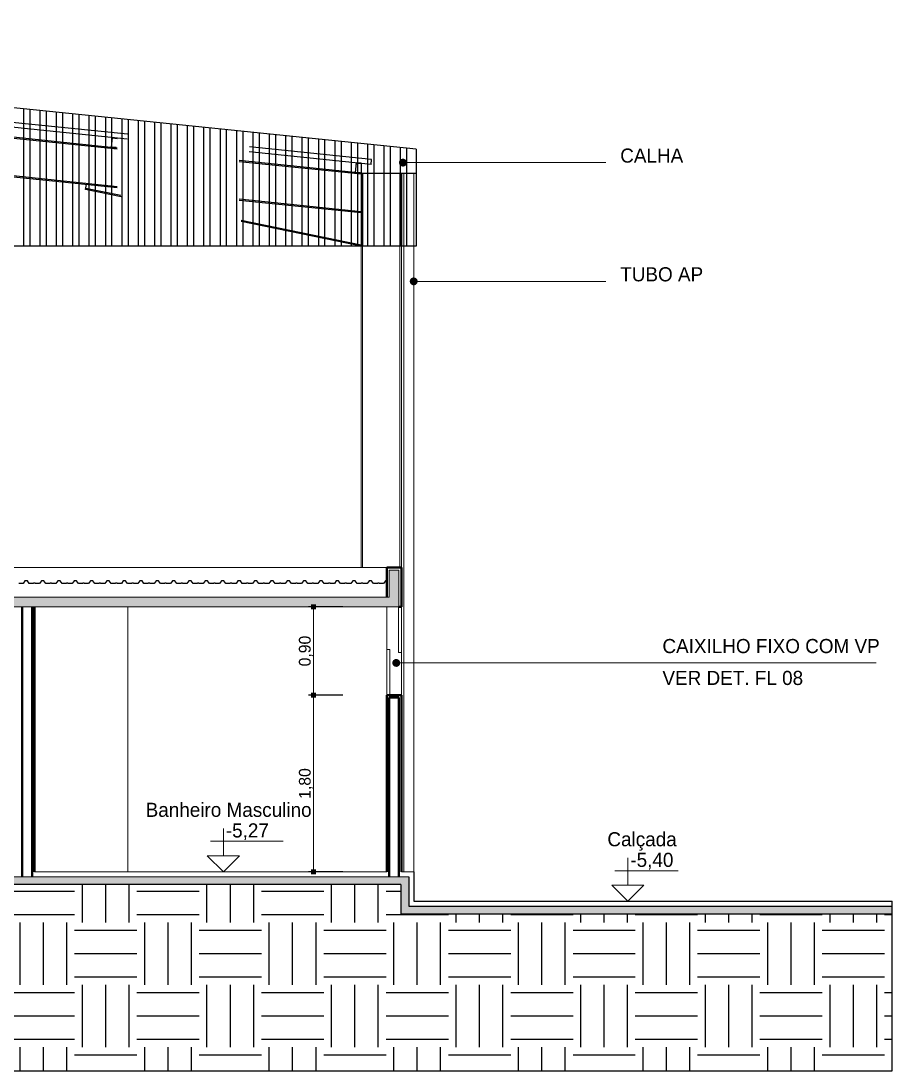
# Model space of a CAD drawing. Header units: millimetres. Extents: x 3006 to 6000, y 1661 to 3774.
# Drawn here: x 3967.57 to 3976.45, y 1800.54 to 1811.24 of the extents above; entities that cross this region are included whole.
import ezdxf

# ---------------------------------------------------------------- set-up
doc = ezdxf.new("R2010")
doc.units = ezdxf.units.MM
doc.header["$LTSCALE"] = 10
doc.linetypes.add('TT3', pattern=[0.25, 0.125, -0.125])
for name, color, linetype, lineweight in [('.15', 150, 'Continuous', 15), ('.20', 130, 'Continuous', 20), ('.25', 70, 'Continuous', 25), ('.40', 20, 'Continuous', 40), ('.40 Interno parede', 27, 'Continuous', 40), ('COTAS', 230, 'Continuous', 15), ('MARCAÇÕES', 230, 'Continuous', 15)]:
    doc.layers.add(name, color=color, linetype=linetype, lineweight=lineweight)
for name, color, linetype in [('.20 hachura', 185, 'Continuous'), ('ARQ-HTC-CON', 251, 'Continuous'), ('ARQ-STR-MET-PRJ', 8, 'TT3'), ('Escrita', 34, 'Continuous')]:
    doc.layers.add(name, color=color, linetype=linetype)
doc.layers.add('Verde', color=7, linetype='Continuous', true_color=0x136734)
doc.styles.add('Texto Wilian', font='himalaya.ttf')
doc.dimstyles.new('Cota 1-75 Exter WMJ', dxfattribs={"dimtxt": 0.12, "dimasz": 0.05, "dimexe": 0.05, "dimexo": 0.1, "dimgap": 0.002, "dimtad": 1, "dimzin": 1, "dimtxsty": 'Texto Wilian', "dimblk": 'BOXFILLED', "dimcen": 2.5, "dimclrd": 230, "dimclre": 230, "dimclrt": 104, "dimazin": 0, "dimtfac": 1, "dimtix": 1, "dimtmove": 0, "dimatfit": 3, "dimfxl": 0.3, "dimfxlon": 1, "dimlwd": 20, "dimarcsym": 1})

# ---------------------------------------------------------------- blocks, each defined once
blk = doc.blocks.new('_BoxFilled')
at = {"color": 0, "linetype": 'ByBlock', "lineweight": -2}
blk.add_line((-0.5, 0), (-1, 0), dxfattribs=at)
at = {"color": 0, "linetype": 'ByBlock'}
blk.add_solid([(-0.5, 0.5), (0.5, 0.5), (-0.5, -0.5), (0.5, -0.5)], dxfattribs=at)
blk = doc.blocks.new('*D496')
at = {"layer": 'COTAS', "color": 230, "lineweight": -2, "transparency": 16777216}
for p, q in [((3970.85, 1804.367), (3970.5, 1804.367)), ((3970.85, 1802.567), (3970.5, 1802.567))]:
    blk.add_line(p, q, dxfattribs=at)
at = {"layer": 'COTAS', "color": 230, "linetype": 'Continuous', "lineweight": 20, "transparency": 16777216}
blk.add_line((3970.55, 1802.617), (3970.55, 1804.317), dxfattribs=at)
at = {"layer": 'Defpoints', "color": 0, "transparency": 16777216}
for p in [(3970.55, 1804.367), (3971.297, 1804.367), (3971.297, 1802.567)]:
    blk.add_point(p, dxfattribs=at)
at = {"layer": 'COTAS', "color": 230, "lineweight": 20, "transparency": 16777216, "xscale": 0.05, "yscale": 0.05, "zscale": 0.05}
for p, rotation in [((3970.55, 1804.367), 90), ((3970.55, 1802.567), 270)]:
    blk.add_blockref('_BoxFilled', p, dxfattribs=dict(at, rotation=rotation))
at = {"layer": 'COTAS', "color": 104, "transparency": 16777216, "insert": (3970.473, 1803.467), "char_height": 0.12, "attachment_point": 5, "rotation": 90, "style": 'Texto Wilian'}
blk.add_mtext('1,80', dxfattribs=at)
blk = doc.blocks.new('*D497')
at = {"layer": 'COTAS', "color": 230, "lineweight": -2, "transparency": 16777216}
for p, q in [((3970.85, 1805.267), (3970.5, 1805.267)), ((3970.85, 1804.367), (3970.5, 1804.367))]:
    blk.add_line(p, q, dxfattribs=at)
at = {"layer": 'COTAS', "color": 230, "linetype": 'Continuous', "lineweight": 20, "transparency": 16777216}
blk.add_line((3970.55, 1804.417), (3970.55, 1805.217), dxfattribs=at)
at = {"layer": 'Defpoints', "color": 0, "transparency": 16777216}
for p in [(3970.55, 1805.267), (3971.297, 1805.267), (3971.297, 1804.367)]:
    blk.add_point(p, dxfattribs=at)
at = {"layer": 'COTAS', "color": 230, "lineweight": 20, "transparency": 16777216, "xscale": 0.05, "yscale": 0.05, "zscale": 0.05}
for p, rotation in [((3970.55, 1805.267), 90), ((3970.55, 1804.367), 270)]:
    blk.add_blockref('_BoxFilled', p, dxfattribs=dict(at, rotation=rotation))
at = {"layer": 'COTAS', "color": 104, "transparency": 16777216, "insert": (3970.473, 1804.817), "char_height": 0.12, "attachment_point": 5, "rotation": 90, "style": 'Texto Wilian'}
blk.add_mtext('0,90', dxfattribs=at)
blk = doc.blocks.new('_Dot')
at = {"color": 0, "linetype": 'ByBlock', "lineweight": -2}
blk.add_line((-0.5, 0), (-1, 0), dxfattribs=at)
at = {"color": 0, "linetype": 'ByBlock', "const_width": 0.5}
blk.add_lwpolyline([(-0.25, 0, 1), (0.25, 0, 1)], format="xyb", close=True, dxfattribs=at)

msp = doc.modelspace()

# ---------------------------------------------------------------- hatches: boundary and pattern name
at = {"layer": '.20 hachura', "true_color": 0xc2a3a3}
h = msp.add_hatch(dxfattribs=at)
h.set_pattern_fill('EARTH', color=253, scale=0.1)
h.paths.add_polyline_path([(3971.442, 1802.137), (3971.442, 1802.437), (3946.442, 1802.437), (3946.442, 1802.137), (3941.437, 1802.137), (3941.437, 1800.537), (3976.447, 1800.537), (3976.447, 1802.137)])
at = {"layer": 'ARQ-HTC-CON'}
msp.add_hatch(color=256, dxfattribs=at).paths.add_polyline_path([(3971.422, 1805.642), (3971.322, 1805.642), (3971.322, 1805.367), (3962.067, 1805.367), (3962.067, 1805.642), (3961.967, 1805.642), (3961.967, 1805.267), (3971.422, 1805.267)])
at = {"layer": 'Verde', "lineweight": 9}
msp.add_hatch(color=106, dxfattribs=at).paths.add_polyline_path([(3971.442, 1802.437), (3971.442, 1802.137), (3976.447, 1802.137), (3976.447, 1802.217), (3971.522, 1802.217), (3971.522, 1802.517), (3961.967, 1802.517), (3961.967, 1802.437)])

# ---------------------------------------------------------------- linework, layer by layer
at = {"layer": '.15', "color": 150, "lineweight": 15}
for p, q in [((3971.472, 1809.689), (3971.472, 1802.567)), ((3971.572, 1809.689), (3971.572, 1802.567)), ((3971.037, 1808.942), (3971.037, 1805.667)), ((3971.051, 1808.942), (3971.051, 1805.667)), ((3971.432, 1808.942), (3971.432, 1805.667)), ((3971.447, 1808.942), (3971.447, 1805.667)), ((3962.092, 1805.667), (3971.297, 1805.667)), ((3971.322, 1805.642), (3971.422, 1805.642)), ((3971.322, 1805.642), (3971.322, 1805.367)), ((3971.422, 1805.642), (3971.422, 1805.267)), ((3962.067, 1805.367), (3971.322, 1805.367)), ((3961.967, 1805.267), (3971.422, 1805.267)), ((3968.657, 1805.267), (3968.657, 1802.567)), ((3961.967, 1802.517), (3971.522, 1802.517)), ((3971.297, 1802.567), (3967.707, 1802.567)), ((3971.447, 1802.567), (3971.572, 1802.567)), ((3961.967, 1802.437), (3971.442, 1802.437))]:
    msp.add_line(p, q, dxfattribs=at)
at = {"layer": '.20', "color": 130, "lineweight": 20}
for p, q in [((3971.297, 1805.267), (3971.297, 1804.367)), ((3971.417, 1805.267), (3971.417, 1804.802)), ((3971.447, 1805.267), (3971.447, 1804.367)), ((3971.327, 1804.832), (3971.297, 1804.832)), ((3971.327, 1804.832), (3971.327, 1804.367)), ((3971.447, 1804.802), (3971.417, 1804.802))]:
    msp.add_line(p, q, dxfattribs=at)
at = {"layer": '.20 hachura', "color": 185}
for p, q in [((3967.594, 1810.344), (3967.594, 1808.942)), ((3967.658, 1810.338), (3967.658, 1808.942)), ((3967.761, 1810.327), (3967.761, 1808.942)), ((3967.825, 1810.321), (3967.825, 1808.942)), ((3967.928, 1810.31), (3967.928, 1808.942)), ((3967.992, 1810.303), (3967.992, 1808.942)), ((3968.095, 1810.293), (3968.095, 1808.942)), ((3968.159, 1810.286), (3968.159, 1808.942)), ((3968.262, 1810.275), (3968.262, 1808.942)), ((3968.326, 1810.269), (3968.326, 1808.942)), ((3968.429, 1810.258), (3968.429, 1808.942)), ((3968.493, 1810.252), (3968.493, 1808.942)), ((3968.596, 1810.241), (3968.596, 1808.942)), ((3968.66, 1810.234), (3968.66, 1808.942)), ((3968.763, 1810.224), (3968.763, 1808.942)), ((3968.827, 1810.217), (3968.827, 1808.942)), ((3968.93, 1810.206), (3968.93, 1808.942)), ((3968.994, 1810.2), (3968.994, 1808.942)), ((3969.097, 1810.189), (3969.097, 1808.942)), ((3969.161, 1810.183), (3969.161, 1808.942)), ((3969.264, 1810.172), (3969.264, 1808.942)), ((3969.328, 1810.165), (3969.328, 1808.942)), ((3969.431, 1810.155), (3969.431, 1808.942)), ((3969.495, 1810.148), (3969.495, 1808.942)), ((3969.598, 1810.137), (3969.598, 1808.942)), ((3969.662, 1810.131), (3969.662, 1808.942)), ((3969.765, 1810.12), (3969.765, 1808.942)), ((3969.829, 1810.113), (3969.829, 1808.942)), ((3969.932, 1810.103), (3969.932, 1808.942)), ((3969.996, 1810.096), (3969.996, 1808.942)), ((3970.099, 1810.086), (3970.099, 1808.942)), ((3970.163, 1810.079), (3970.163, 1808.942)), ((3970.266, 1810.068), (3970.266, 1808.942)), ((3970.33, 1810.062), (3970.33, 1808.942)), ((3970.433, 1810.051), (3970.433, 1808.942)), ((3970.497, 1810.044), (3970.497, 1808.942)), ((3970.6, 1810.034), (3970.6, 1808.942)), ((3970.664, 1810.027), (3970.664, 1808.942)), ((3970.767, 1810.017), (3970.767, 1808.942)), ((3970.831, 1810.01), (3970.831, 1808.942)), ((3970.934, 1809.999), (3970.934, 1808.942)), ((3970.998, 1809.993), (3970.998, 1808.942)), ((3971.101, 1809.982), (3971.101, 1808.942)), ((3971.165, 1809.975), (3971.165, 1808.942)), ((3971.268, 1809.965), (3971.268, 1808.942)), ((3971.332, 1809.958), (3971.332, 1808.942)), ((3971.435, 1809.948), (3971.435, 1808.942)), ((3971.499, 1809.941), (3971.499, 1808.942))]:
    msp.add_line(p, q, dxfattribs=at)
at = {"layer": '.20 hachura', "color": 253, "true_color": 0xc2a3a3}
for p, q in [((3971.522, 1802.517), (3971.522, 1802.217)), ((3971.572, 1802.567), (3971.572, 1802.267)), ((3971.442, 1802.437), (3971.442, 1802.137)), ((3971.522, 1802.217), (3976.447, 1802.217)), ((3971.572, 1802.267), (3976.447, 1802.267)), ((3976.447, 1802.217), (3976.447, 1802.267)), ((3976.447, 1802.137), (3976.447, 1802.217)), ((3971.442, 1802.137), (3976.447, 1802.137))]:
    msp.add_line(p, q, dxfattribs=at)
for points in [[(3971.442, 1802.437), (3946.442, 1802.437)], [(3941.437, 1802.137), (3941.437, 1800.537), (3976.447, 1800.537), (3976.447, 1802.267)]]:
    msp.add_lwpolyline(points, dxfattribs=at)
at = {"layer": '.25', "color": 70, "lineweight": 25}
for p, q in [((3971.597, 1809.931), (3958.942, 1811.239)), ((3971.597, 1809.931), (3971.597, 1808.942)), ((3971.597, 1808.942), (3946.287, 1808.942))]:
    msp.add_line(p, q, dxfattribs=at)
for points in [[(3968.111, 1805.533), (3968.091, 1805.507), (3968.047, 1805.507), (3968.047, 1805.509), (3968.032, 1805.509), (3968.032, 1805.507), (3967.988, 1805.507), (3967.968, 1805.533), (3967.944, 1805.533), (3967.924, 1805.507), (3967.88, 1805.507), (3967.88, 1805.509), (3967.865, 1805.509), (3967.865, 1805.507), (3967.821, 1805.507), (3967.801, 1805.533), (3967.777, 1805.533), (3967.757, 1805.507), (3967.713, 1805.507), (3967.713, 1805.509), (3967.698, 1805.509), (3967.698, 1805.507), (3967.654, 1805.507), (3967.634, 1805.533), (3967.61, 1805.533), (3967.59, 1805.507), (3967.546, 1805.507)], [(3969.113, 1805.533), (3969.093, 1805.507), (3969.049, 1805.507), (3969.049, 1805.509), (3969.034, 1805.509), (3969.034, 1805.507), (3968.99, 1805.507), (3968.97, 1805.533), (3968.946, 1805.533), (3968.926, 1805.507), (3968.882, 1805.507), (3968.882, 1805.509), (3968.867, 1805.509), (3968.867, 1805.507), (3968.823, 1805.507), (3968.803, 1805.533), (3968.779, 1805.533), (3968.759, 1805.507), (3968.715, 1805.507), (3968.715, 1805.509), (3968.7, 1805.509), (3968.7, 1805.507), (3968.656, 1805.507), (3968.636, 1805.533), (3968.612, 1805.533), (3968.592, 1805.507), (3968.548, 1805.507), (3968.548, 1805.509), (3968.533, 1805.509), (3968.533, 1805.507), (3968.489, 1805.507), (3968.469, 1805.533), (3968.445, 1805.533), (3968.425, 1805.507), (3968.381, 1805.507), (3968.381, 1805.509), (3968.366, 1805.509), (3968.366, 1805.507), (3968.322, 1805.507), (3968.302, 1805.533), (3968.278, 1805.533), (3968.258, 1805.507), (3968.214, 1805.507), (3968.214, 1805.509), (3968.199, 1805.509), (3968.199, 1805.507), (3968.155, 1805.507), (3968.135, 1805.533), (3968.111, 1805.533), (3968.104, 1805.524)], [(3970.115, 1805.533), (3970.095, 1805.507), (3970.051, 1805.507), (3970.051, 1805.509), (3970.036, 1805.509), (3970.036, 1805.507), (3969.992, 1805.507), (3969.972, 1805.533), (3969.948, 1805.533), (3969.928, 1805.507), (3969.884, 1805.507), (3969.884, 1805.509), (3969.869, 1805.509), (3969.869, 1805.507), (3969.825, 1805.507), (3969.805, 1805.533), (3969.781, 1805.533), (3969.761, 1805.507), (3969.717, 1805.507), (3969.717, 1805.509), (3969.702, 1805.509), (3969.702, 1805.507), (3969.658, 1805.507), (3969.638, 1805.533), (3969.614, 1805.533), (3969.594, 1805.507), (3969.55, 1805.507), (3969.55, 1805.509), (3969.535, 1805.509), (3969.535, 1805.507), (3969.491, 1805.507), (3969.471, 1805.533), (3969.447, 1805.533), (3969.427, 1805.507), (3969.383, 1805.507), (3969.383, 1805.509), (3969.368, 1805.509), (3969.368, 1805.507), (3969.324, 1805.507), (3969.304, 1805.533), (3969.28, 1805.533), (3969.26, 1805.507), (3969.216, 1805.507), (3969.216, 1805.509), (3969.201, 1805.509), (3969.201, 1805.507), (3969.157, 1805.507), (3969.137, 1805.533), (3969.113, 1805.533), (3969.106, 1805.524)], [(3971.117, 1805.533), (3971.097, 1805.507), (3971.053, 1805.507), (3971.053, 1805.509), (3971.038, 1805.509), (3971.038, 1805.507), (3970.994, 1805.507), (3970.974, 1805.533), (3970.95, 1805.533), (3970.93, 1805.507), (3970.886, 1805.507), (3970.886, 1805.509), (3970.871, 1805.509), (3970.871, 1805.507), (3970.827, 1805.507), (3970.807, 1805.533), (3970.783, 1805.533), (3970.763, 1805.507), (3970.719, 1805.507), (3970.719, 1805.509), (3970.704, 1805.509), (3970.704, 1805.507), (3970.66, 1805.507), (3970.64, 1805.533), (3970.616, 1805.533), (3970.596, 1805.507), (3970.552, 1805.507), (3970.552, 1805.509), (3970.537, 1805.509), (3970.537, 1805.507), (3970.493, 1805.507), (3970.473, 1805.533), (3970.449, 1805.533), (3970.429, 1805.507), (3970.385, 1805.507), (3970.385, 1805.509), (3970.37, 1805.509), (3970.37, 1805.507), (3970.326, 1805.507), (3970.306, 1805.533), (3970.282, 1805.533), (3970.262, 1805.507), (3970.218, 1805.507), (3970.218, 1805.509), (3970.203, 1805.509), (3970.203, 1805.507), (3970.159, 1805.507), (3970.139, 1805.533), (3970.115, 1805.533), (3970.108, 1805.524)], [(3971.297, 1805.533), (3971.284, 1805.533), (3971.264, 1805.507), (3971.22, 1805.507), (3971.22, 1805.509), (3971.205, 1805.509), (3971.205, 1805.507), (3971.161, 1805.507), (3971.141, 1805.533), (3971.117, 1805.533), (3971.11, 1805.524)]]:
    msp.add_lwpolyline(points, dxfattribs=at)
at = {"layer": '.40', "color": 20, "lineweight": 40}
for p, q in [((3971.297, 1805.667), (3971.447, 1805.667)), ((3971.297, 1805.667), (3971.297, 1805.367)), ((3971.447, 1805.667), (3971.447, 1805.267)), ((3967.707, 1805.267), (3967.707, 1802.567)), ((3971.422, 1805.267), (3971.447, 1805.267)), ((3971.447, 1804.367), (3971.297, 1804.367)), ((3971.297, 1804.367), (3971.297, 1802.567)), ((3971.447, 1804.367), (3971.447, 1802.567))]:
    msp.add_line(p, q, dxfattribs=at)
at = {"layer": '.40 Interno parede', "color": 27}
for p, q in [((3967.582, 1805.267), (3967.582, 1802.517)), ((3967.682, 1805.267), (3967.682, 1802.517)), ((3971.422, 1804.342), (3971.322, 1804.342)), ((3971.322, 1804.342), (3971.322, 1802.517)), ((3971.422, 1804.342), (3971.422, 1802.517))]:
    msp.add_line(p, q, dxfattribs=at)
at = {"layer": 'ARQ-STR-MET-PRJ'}
for p, q in [((3971.142, 1809.827), (3958.942, 1811.088)), ((3971.137, 1809.777), (3958.942, 1811.038)), ((3971.037, 1809.687), (3958.942, 1810.937)), ((3971.037, 1809.676), (3958.942, 1810.926)), ((3971.037, 1809.293), (3958.943, 1810.543)), ((3971.037, 1809.282), (3958.942, 1810.532)), ((3971.037, 1809.788), (3971.037, 1809.689)), ((3971.137, 1809.777), (3971.142, 1809.827)), ((3971.037, 1809.689), (3971.597, 1809.689)), ((3971.037, 1809.687), (3971.037, 1808.942)), ((3971.037, 1809.687), (3971.447, 1809.687)), ((3971.051, 1809.687), (3971.051, 1808.942)), ((3971.432, 1809.687), (3971.432, 1808.942)), ((3971.447, 1809.687), (3971.447, 1808.942)), ((3968.228, 1809.522), (3968.238, 1809.571)), ((3971.037, 1808.942), (3968.228, 1809.522)), ((3971.037, 1808.954), (3968.23, 1809.533))]:
    msp.add_line(p, q, dxfattribs=at)
for points in [[(3968.538, 1809.945), (3968.538, 1809.948), (3968.491, 1809.953), (3968.501, 1810.047), (3968.548, 1810.042), (3968.548, 1810.045), (3968.498, 1810.05), (3968.488, 1809.95)], [(3971.025, 1809.688), (3971.025, 1809.691), (3970.978, 1809.696), (3970.988, 1809.79), (3971.035, 1809.785), (3971.035, 1809.788), (3970.985, 1809.793), (3970.975, 1809.693)]]:
    msp.add_lwpolyline(points, close=True, dxfattribs=at)
at = {"layer": 'MARCAÇÕES'}
for p, q in [((3969.632, 1802.731), (3969.632, 1803.009)), ((3969.5, 1802.878), (3970.24, 1802.878)), ((3973.754, 1802.431), (3973.754, 1802.709)), ((3973.623, 1802.578), (3974.267, 1802.578))]:
    msp.add_line(p, q, dxfattribs=at)
for points in [[(3971.542, 1809.795), (3973.53, 1809.795)], [(3971.652, 1808.585), (3973.53, 1808.585)], [(3971.474, 1804.696), (3976.285, 1804.696)]]:
    msp.add_lwpolyline(points, dxfattribs=at)
for points in [[(3969.632, 1802.567), (3969.796, 1802.731), (3969.468, 1802.731)], [(3973.754, 1802.267), (3973.919, 1802.431), (3973.59, 1802.431)]]:
    msp.add_lwpolyline(points, close=True, dxfattribs=at)

# ---------------------------------------------------------------- block references
at = {"layer": 'MARCAÇÕES', "xscale": 0.08, "yscale": 0.08, "zscale": 0.08, "rotation": 180}
for p in [(3971.462, 1809.795), (3971.572, 1808.585), (3971.394, 1804.696)]:
    msp.add_blockref('_Dot', p, dxfattribs=at)

# ---------------------------------------------------------------- texts
at = {"layer": 'Escrita', "style": 'Texto Wilian'}
for s, p in [('CALHA', (3973.677, 1809.795)), ('TUBO AP', (3973.677, 1808.585)), ('CAIXILHO FIXO COM VP', (3974.107, 1804.796)), ('VER DET. FL 08', (3974.107, 1804.471)), ('Banheiro Masculino ', (3968.84, 1803.127)), ('-5,27', (3969.657, 1802.917)), ('Calçada ', (3973.546, 1802.827)), ('-5,40', (3973.78, 1802.617))]:
    msp.add_text(s, height=0.144, dxfattribs=at).set_placement(p)

# ---------------------------------------------------------------- dimensions: what is measured, and where the dimension line sits
at = {"layer": 'COTAS'}
for base, p1, p2, picture, middle in [((3970.55, 1805.267), (3971.297, 1804.367), (3971.297, 1805.267), '*D497', (3970.473, 1804.817)), ((3970.55, 1804.367), (3971.297, 1802.567), (3971.297, 1804.367), '*D496', (3970.473, 1803.467))]:
    dim = msp.add_linear_dim(base=base, p1=p1, p2=p2, angle=90, dimstyle='Cota 1-75 Exter WMJ', override={"dimtmove": 1}, dxfattribs=at)
    dim.commit()
    dim.dimension.update_dxf_attribs({"geometry": picture, "text_midpoint": middle})

doc.saveas('drawing.dxf')
